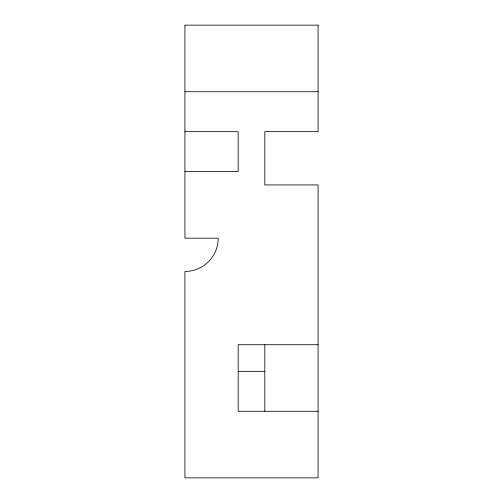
<?xml version="1.0" encoding="UTF-8"?>
<svg xmlns="http://www.w3.org/2000/svg" width="503" height="503" viewBox="0 0 503 503"><rect width="100%" height="100%" fill="white"/><g stroke="black" fill="none" stroke-linecap="round" stroke-linejoin="round"><path stroke-width="0.75" d="M184.928 25.15L318.072 25.15M184.928 91.722L318.072 91.722M184.928 131.667L238.183 131.667L238.183 171.611L184.928 171.611M318.072 344.706L238.183 344.706L238.183 411.278L318.072 411.278M238.183 371.333L264.817 371.333M318.072 25.194L318.072 131.667L264.817 131.667L264.817 184.928L318.072 184.928L318.072 477.85L184.928 477.85L184.928 271.469A33.286 33.286 0 0 0 218.214 238.183L184.928 238.183L184.928 25.194M264.817 344.706L264.817 411.278"/></g></svg>
